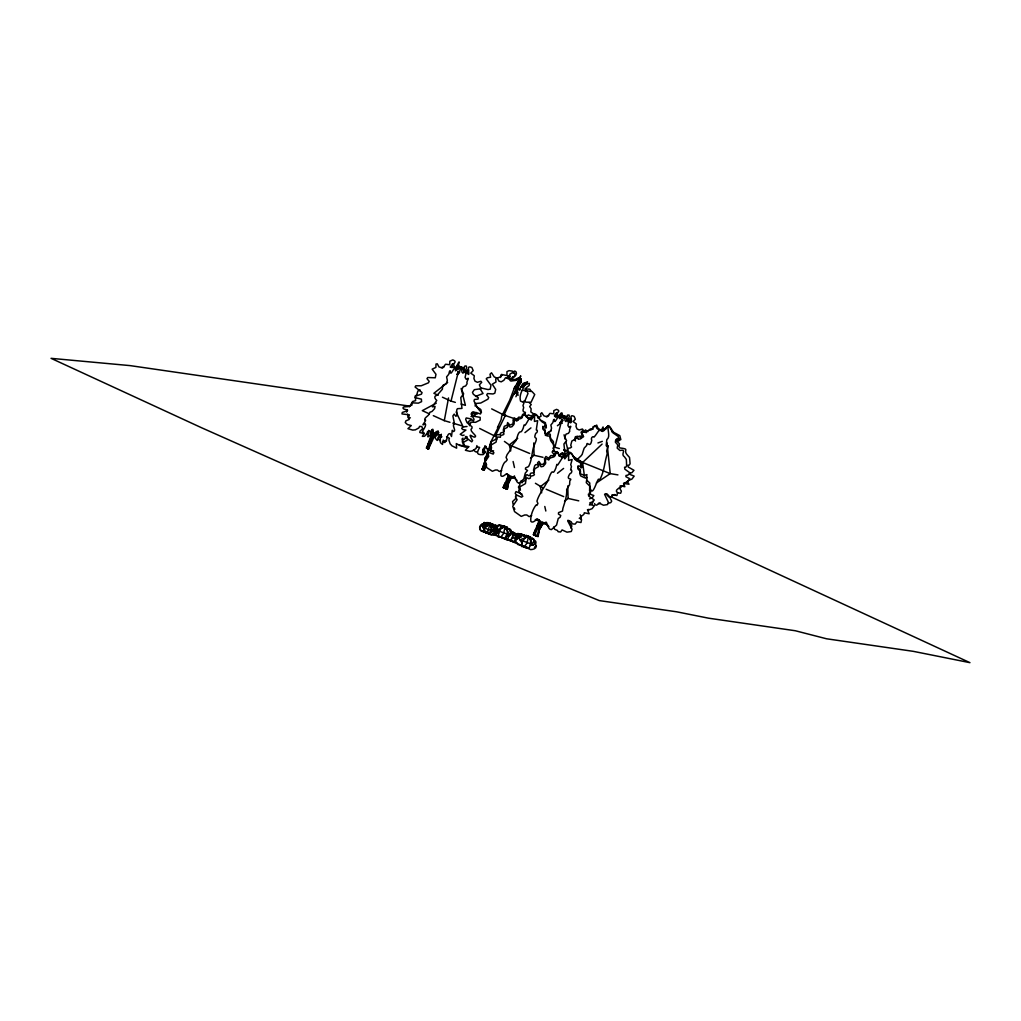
<?xml version="1.0" encoding="UTF-8"?>
<svg xmlns="http://www.w3.org/2000/svg" width="1021" height="1021" viewBox="0 0 1021 1021"><rect width="100%" height="100%" fill="white"/><g stroke="black" fill="none" stroke-linecap="round" stroke-linejoin="round"><path stroke-width="1.5" d="M511.125 531.852C511.725 527.104 504.885 529.069 507.054 528.687M525.573 536.51L524.615 536.421M519.498 537.595C516.23 536.587 514.188 542.355 517.813 544.474L529.159 548.366M528.98 537.518C530.422 535.987 525.305 535.31 528.814 537.033C531.609 536.229 529.414 539.994 530.358 537.825M476.909 445.577L476.565 447.3M503.761 527.232L504.54 525.7L504.629 527.027L507.463 527.576L506.301 527.257L505.421 529.044L507.45 527.321L504.629 527.027L502.83 525.624M484.031 524.296L484.528 523.211L485.217 524.564M497.533 529.261L497.482 528.546L496.627 529.184M512.389 540.76C500.635 540.645 516.613 530.129 511.202 532.426M609.205 427.123L608.503 425.617L605.912 428.322L600.118 430.568L596.94 428.475L595.6 425.757L592.959 426.804C592.984 432.011 587.56 428.399 586.22 432.674L583.463 431.143L581.804 433.619L583.182 435.303L582.774 436.465L580.604 438.877L578.397 439.272L576.24 436.388L575.142 437.103L575.64 438.992L571.849 441.034L570.752 445.258L571.53 447.083C569.68 449.202 567.229 446.815 567.268 450.465L565.698 450.937L564.09 450.031M525.445 391.324L526.109 387.814L529.146 385.491L529.401 383.398L527.13 383.654L522.356 387.112M522.778 535.527C522.458 532.949 518.004 535.54 521.284 534.047C526.428 536.204 519.076 535.515 520.672 534.111M488.344 524.858C489.314 526.517 488.957 520.608 486.864 523.199C484.477 522.19 488.931 522.471 489.34 524.015C489.582 522.675 490.527 524.5 492.199 524.258M512.887 532.4C515.26 533.23 514.15 532.375 511.853 532.464M526.887 546.886L521.705 546.554C520.302 539.228 531.571 534.353 524.143 536.523M538.156 534.672L538.029 536.344L533.409 534.749L539.356 520.097M542.878 426.319L542.764 427.761L545.048 429.803L544.767 431.475M578.001 465.882L577.873 467.503L580.451 469.8L579.902 472.608L580.655 473.948L584.471 475.314L586.96 474.574L586.22 478.415M589.576 494.981L589.602 492.684M456.272 367.483L457.612 365.059M496.551 439.604L497.699 436.988L500.405 437.269C499.563 433.925 505.829 436.082 503.455 432.598L504.451 428.858L507.36 427.378L507.782 424.915L510.066 427.123L511.942 426.701L513.831 424.519L514.214 423.485L513.053 422.056L514.507 419.835L516.83 421.086C517.992 417.359 522.675 420.256 522.675 415.738C526.645 412.344 527.729 424.136 533.638 416.721L535.783 414.169L536.165 415.139M529.529 537.582L530.103 536.778L527.946 536.829L526.313 535.604M432.355 432.164L432.381 431.373M460.765 368.709C463.623 361.14 449.802 378.421 458.11 366.501C461.428 354.274 455.851 370.483 454.051 368.785L451.282 373.035L450.325 372.984L450.197 370.712L449.534 371.248L448.742 374.286L446.598 376.877L447.326 380.386L446.254 383.666L442.693 385.53L442.374 389.243L437.128 395.216C433.261 395.969 434.92 398.892 436.771 400.423L432.394 406.869L435.061 406.46L434.614 408.63L432.036 411.45L429.841 412.305C429.828 415.828 423.996 417.206 424.71 420.052C428.539 418.687 418.801 428.284 425.144 423.562C426.867 425.298 423.473 429.228 422.362 431.692C424.966 433.07 424.136 433.249 422.324 436.375L424.391 436.299A8.181 2.667 -65.5 0 1 425.553 435.457L428.846 430.645C429.841 432.738 424.608 441.212 431.13 433.989C428.769 434.295 433.644 425.974 432.84 430.581C434.78 434.499 427.952 442.884 427.135 448.385L427.85 448.436L434.346 433.261M559.636 417.5C559.853 410.353 565.417 412.318 559.521 417.653C559.049 421.979 566.183 410.71 563.49 418.482M463.802 367.726L462.845 368.224M566.706 416.555L565.825 417.015M493.654 528.789L494.47 527.729L493.117 525.955L494.1 525.164L495.785 525.7L492.862 526.338M518.515 536.331C517.341 538.654 519.14 534.787 516.92 534.838C516.077 532.962 520.429 535.17 520.621 533.983M519.447 536.523L517.711 537.429L519.332 537.301M538.68 532.885L539.382 529.567L542.853 523.505C545.214 523.263 547.052 520.021 546.592 524.603L548.89 526.594M486.621 524.577C490.68 526.594 483.916 521.016 485.651 524.552M518.974 537.531C518.553 531.903 521.093 540.888 521.093 535.604C522.714 535.821 524.169 534.583 525.483 536.599M570.42 453.592L570.024 452.239L564.779 458.901L563.49 456.068L557.836 464.874L556.892 464.351L555.858 468.09C552.119 477.088 553.573 467.478 550.064 475.11L547.894 480.534C544.908 486.838 538.973 494.024 536.931 501.171L537.952 503.506L536.88 505.421L536.076 505.038C533.447 508.062 530.014 516.026 530.869 521.399C533.677 524.603 538.488 515.133 538.731 521.399L540.594 521.297L534.608 535.4L536.484 535.515M488.817 524.615C487.413 524.666 487.796 523.594 491.637 524.015L494.024 527.934M501.49 526.517C501.337 526.619 505.752 524.947 505.765 528.048M457.906 374.528L460.305 369.806M524.615 414.768L525.432 412.395L523.416 411.68L522.982 410.097L523.684 407.583L522.994 405.503L524.079 402.58L520.531 401.125C518.604 394.361 523.518 388.363 525.866 382.837L525.317 382.658C521.616 382.467 519.651 392.472 517.889 388.835L516.907 386.908L521.425 382.045L520.085 379.148L518.655 378.395L515.911 380.374L510.934 381.05L509.913 380.399L510.372 378.6C513.729 379.25 517.43 372.627 512.823 372.423L509.862 374.158L509.556 377.885L505.535 377.732L503.851 380.284L501.247 381.828L499.001 381.178L497.023 377.719L495.696 379.289L495.989 381.994L492.288 384.215L495.683 389.409L494.815 393.213L492.977 393.953L487.502 393.583L486.723 394.936L488.702 397.552L487.936 399.16L480.738 403.027L475.454 403.525L475.135 406.064M508.611 477.088L508.535 475.429M539.509 522.931L539.42 521.055L537.072 520.276L536.906 518.885M449.98 422.311L444.301 420.652L448.525 397.96M612.817 432.508L612.983 431.692L611.643 431.641M515.133 533.626C514.992 534.813 517.277 545.686 509.275 539.815M481.618 525.445L482.41 524.067L483.495 525.649L483.686 523.199L487.4 524.973L488.485 524.041L489.161 525.024L490.859 525.024L490.616 525.675M489.021 525.279C490.271 524.628 489.863 524.934 488.549 524.067M524.871 536.663C524.794 536.995 527.002 534.162 527.449 536.523M433.121 433.325L429.139 442.067M482.32 526.3L489.518 524.871L488.459 529.976L486.277 532.809C495.325 537.097 488.229 523.531 492.773 526.402C491.739 527.04 494.126 527.295 495.083 528.138C495.376 522.088 497.099 530.244 497.597 526.619C497.738 522.688 503.123 526.542 503.544 526.287M490.514 525.521C489.531 525.636 490.552 528.24 491.637 524.015L482.882 527.423L486.277 532.809L493.488 531.392L489.518 524.871M510.347 540.594L512.516 537.748L513.589 532.656L509.594 534.187M519.255 538.399L519.97 539.828L528.406 536.587L527.053 543.07L524.284 546.669M493.692 527.691L493.654 528.24M559.24 456.298L561.614 453.03L564.83 454.345L568.735 451.716L568.544 460.407L572.143 459.527L570.726 464.619L571.441 466.597L570.586 469.979C572.449 469.634 572.168 473.144 569.948 473.731C564.779 481.491 573.674 476.896 569.795 480.878L569.616 484.605L566.668 489.429C567.153 495.53 564.843 502.192 562.903 508.33L562.507 511.087L558.564 512.619L558.436 514.048L560.759 515.49L560.057 517.328L558.232 518.502L556.56 525.075L551.404 529.618C546.694 529.478 549.821 522.318 542.866 523.773L539.394 529.733L538.054 536.65L533.383 534.519L535.476 529.554M589.589 490.986L589.793 482.997L586.616 480.112M576.942 460.892C578.001 457.178 582.506 456.425 582.812 452.252L584.165 448.168L586.718 445.411C586.679 439.757 590.023 449.534 591.746 440.255C590.47 438.264 592.818 435.559 593.954 437.154C596.238 435.176 599.148 428.82 600.82 429.586C601.905 434.576 605.81 428.386 607.865 426.012C607.98 432.24 610.303 437.026 606.819 439.643L606.18 445.654L607.227 446.688L608.337 445.769L606.653 450.886L607.201 453.694C603.998 464.861 604.674 469.698 600.042 479.347L598.383 479.257C596.443 481.848 592.652 496.27 590.495 489.123L589.73 490.22M507.577 529.516C506.122 528.763 507.143 528.38 506.952 528.84M455.34 402.376L451.014 401.1L457.65 374.567M493.526 526.364L493.258 526.44M468.588 370.278L466.24 373.354M601.254 430.415L603.054 426.969L603.551 430.198M485.141 460.701L482.359 469.456M433.389 433.402L427.186 448.168L428.054 448.793M457.765 374.286L459.756 372.091M485.486 460.458L482.55 469.315M560.81 454.243L565.021 454L563.924 443.982L566.566 440.664L564.69 436.886L566.17 434.065L568.429 433.338L569.744 431.245C568.442 429.279 573.317 424.009 568.965 427.263L567.88 425.463L568.697 421.928C565.366 420.052 570.637 417.729 569.054 415.049C565.506 413.556 568.072 420.55 565.94 421.584C563.452 420.601 566.336 414.807 563.35 416.109M519.344 536.536C520.991 531.928 516.128 533.792 515.146 534.455M535.183 546.72L534.379 547.626M471.728 416.453L473.553 412.535L473.004 411.871M469.443 425.693L469.839 424.532L468.345 421.724L471.536 419.325M514.673 393.672L516.703 387.763L518.068 395.421M500.264 536.714C509.262 543.21 506.99 529.912 507.054 528.584M470.094 424.787L470.949 422.158L475.582 422.311L480.164 420.039L480.151 417.372L474.178 416.313L474.918 414.526L477.509 413.76M507.233 484.133L510.002 477.649M515.401 391.873L515.835 390.673L515.388 391.579M487.604 453.605L482.129 469.252M480.495 411.986L481.146 410.225L480.38 409.204L476.399 406.575M516.741 389.448L519.025 383.743M490.514 451.461L491.114 448.844L490.488 450.146M426.587 448.091L431.998 432.904L432.649 430.135L431.985 430.058M486.098 464.734L483.839 470.056L482.32 469.175M496.665 528.482L495.912 528.444M507.424 529.248C510.13 527.015 510.794 533.307 511.904 531.967C514.903 532.413 509.747 534.608 510.934 532.12M485.932 462.755L483.367 469.634M493.602 529.069C496.142 528.98 496.704 535.885 491.42 535.042L481.146 530.486C477.024 527.87 482.448 521.808 483.124 524.947C482.129 523.441 487.476 524.207 485.307 523.237M514.852 533.447C513.959 532.911 512.976 531.431 513.971 533.524M458.888 369.232L459.335 368.134M515.12 392.575L514.686 393.583M500.469 526.287C500.226 524.526 497.776 526.428 497.15 525.611C497.699 529.95 495.172 521.68 495.185 526.377M562.188 417.959L562.597 416.938M493.488 527.321L493.449 526.364L492.007 526.44L493.488 524.768L489.978 523.033M511.929 531.673L511.661 532.426M525.356 536.727L524.59 534.889L523.569 535.566M526.3 535.336L526.466 536.561M488.255 524.96C488.753 524.59 479.436 531.558 486.966 532.898M490.374 524.105L489.799 524.934M521.221 535.744C521.221 533.881 521.922 534.583 523.122 534.876M514.469 393.57L515.095 392.243M517.992 386.423L520.493 382.901M427.927 448.704C431.921 443.101 431.896 432.445 438.137 430.951L438.315 431.551C439.375 436.478 432.457 435.457 436.299 439.489C439.081 443.599 437.422 433.21 440.689 435.393L440.051 441.251A8.181 3.535 -71 0 1 440.523 442.757L442.501 444.454L443.254 440.128L444.722 441.57L446.292 441.276C447.083 438.52 447.249 433.185 450.133 433.568L451.512 436.529L452.265 430.3L453.439 431.551C456.961 430.977 451.244 425.298 454.409 423.434L452.877 415.93L454.192 414.118L455.787 416.223C458.863 416.504 455.277 410.161 457.395 408.681L461.964 408.413L460.777 397.526L463.649 393.915L461.62 389.818L463.215 386.755L465.678 385.951L467.095 383.679C465.755 381.599 471.077 375.907 466.265 379.353L465.078 377.4L465.972 373.558C462.347 371.529 468.077 369.002 466.367 366.08C462.5 364.459 465.282 372.065 462.972 373.188C460.267 372.116 463.406 365.812 460.165 367.241M488.383 450.465L490.807 442.042L498.427 426.982L498.631 426.216L497.469 427.646L501.081 419.759L501.758 416.096L509.67 400.309L514.992 386.308L514.405 388.542L520.748 375.856L517.315 383.934L520.238 378.906L516.626 388.516L521.195 378.689L519.383 382.964M505.038 482.984L503.174 487.413L507.322 489.301L508.522 483.15L510.985 478.173L512.874 477.407L514.89 477.994M538.565 529.133L539.879 526.045M428.475 448.844L436.133 432.623L436.758 431.781L438.839 432.687M521.374 535.693C521.31 533.294 525.955 535.948 522.816 535.259M518.17 387.891L519.485 384.202L516.792 387.431L519.829 390.175M428.59 443.165L426.714 448.04L428.782 448.985M490.667 524.36L493.5 524.424L492.62 524.82M485.345 458.493L484.886 459.59L485.562 459.003M488.217 456.183L488.549 455.404M487.234 456.744L488.446 454.141M484.809 447.555L484.209 450.491L485.651 452.099L483.826 453.579M614.961 494.572L611.694 495.121M491.663 408.885L503.991 415.075L516.703 387.763M485.23 467.324L484.005 469.941L482.065 469.366M487.987 454.319L486.379 457.663A9.087 0.664 -67.3 0 0 486.251 457.842M506.62 479.576L508.815 475.224M537.263 525.726L539.726 520.838L538.999 519.919L535.285 519.549M593.814 426.944L596.698 425.093L597.808 427.939L600.616 430.262L605.912 428.322C610.201 421.392 611.426 432.891 615.433 433.236L619.798 435.635L620.832 439.566C619.096 441.366 620.028 436.797 617.143 438.8L616.773 441.302L619.505 443.714L618.994 446.56L619.798 447.938C630.633 449.227 622.504 449.648 627.277 454.945L629.51 457.434L629.778 459.999L630.085 463.776L629.14 465.18L627.902 465.18L628.285 467.056L633.964 470.311L631.884 472.697L629.791 473.144L629.766 474.344L634.169 476.131L631.948 479.066L627.443 480.98M496.602 439.387L496.091 442.08L490.961 445.105C492.518 447.198 489.008 447.555 490.476 449.253L493.883 452.66L493.22 454.077L487.489 451.971L487.719 449.176L492.39 451.499L493.577 450.81M562.852 452.724L562.711 455.124M522.344 390.29L526.581 390.66L528.01 393.455L524.96 400.691L523.173 401.687M485.702 457.702L487.719 451.831M485.46 467.529L484.209 470.119L481.746 469.086M505.586 414.947L495.134 436.235L479.679 428.475M583.872 432.355L585.454 429.918L587.905 431.628M505.689 527.283C503.57 526.313 498.861 527.934 498.171 536.995L502.153 537.25M406.562 412.076L407.532 410.2M506.927 378.089L508.484 375.613L510.092 376.455M525.649 390.826L532.043 391.541L534.736 394.54L531.06 402.248L525.841 402.159L524.424 401.011M562.788 419.682L561.129 422.592L562.15 423.243M512.312 377.208L512.108 379.595L516.639 379.85M530.141 538.578C529.516 537.671 528.406 539.126 529.286 536.816C527.755 534.774 527.244 538.731 526.9 536.561M452.418 363.808L451.997 367.662M556.228 412.956L555.922 417.27M553.676 527.04L554.697 529.312L557.44 530.448L558.13 531.724L560.606 532.005L562.086 529.925L566.961 532.158L571.262 531.533L572.092 529.299L567.855 521.195L569.042 520.57L571.224 521.859L572.309 523.888L575.193 524.105L576.929 521.833L580.975 522.522L581.587 519.651C577.107 516.741 585.224 515.35 584.28 512.772L589.155 513.767L587.7 510.372L592.091 508.688L594.26 505.816L590.317 504.336L589.832 502.855L592.665 501.783L594.145 499.843L588.709 496.142L588.377 494.19L589.564 494.266L590.495 492.901L590.266 488.995L590.036 486.353L586.258 482.639L587.164 477.292L584.65 477.815L580.809 476.003L580.043 474.535L580.579 471.651L577.975 469.009L578.371 466.457C581.268 464.632 580.17 469.226 581.919 467.478L580.975 463.381L576.801 460.65C572.743 459.909 572.194 447.913 567.625 455.098L562.099 457.472L559.087 455.506L557.849 452.877L555.309 453.988C555.309 459.067 550.038 455.813 548.736 459.999L546.12 458.595L544.499 461.084L545.788 462.704L545.367 463.866L543.249 466.316L541.13 466.776L539.114 464.006L538.054 464.746L538.488 466.597L534.825 468.741L533.702 472.94L534.417 474.714C532.63 476.82 530.256 474.65 530.282 478.185L528.763 478.709L527.232 477.866L526.185 478.658L525.432 483.597L519.676 486.979C521.425 489.34 517.468 489.735 519.127 491.65L522.816 496.308L521.489 497.189L516.971 495.223L515.796 496.04L515.452 496.985L517.111 499.741L512.733 506.25L514.546 511.61L521.272 516.396L524.654 514.992L526.823 514.98L529.146 516.639L531.673 515.592M412.063 404.992L409.498 405.72L409.395 406.792M541.053 523.556L541.526 522.79M560.019 422.988L561.435 422.235L561.729 420.001M530.499 538.475C530.524 539.713 532.069 555.054 521.565 544.716M514.137 533.626C514.469 534.787 514.903 531.214 515.86 534.8M529.108 537.825L530.754 537.097L529.784 537.608M508.803 475.071L503.187 487.617L507.297 489.033L508.509 483.01L510.679 478.913M520.633 387.444L523.148 384.164L527.461 381.688L526.619 384.355M589.551 498.861L592.371 497.546L593.839 495.542L590.904 494.496L589.411 492.773M526.351 417.027L528.291 414.883L531.15 416.045L534.634 413.709L534.455 421.443L537.659 420.665L536.28 429.969C537.939 429.662 537.684 432.776 535.719 433.3C532.822 440.562 538.041 435.329 535.757 441.634L533.753 446.432C531.864 452.15 531.826 461.096 528.508 466.61L525.573 467.912L525.47 469.188L527.538 470.477L525.279 473.144L523.799 479.002L519.217 483.048C515.018 482.907 517.787 476.552 511.61 477.841L510.998 478.364M442.221 368.198L444.25 366.641M546.848 417.002L548.724 415.573M420.014 389.818L419.605 390.392C416.453 389.716 418.24 395.408 415.19 395.995L415.624 400.615L412.471 401.572L412.076 403.895M514.75 534.57L515.439 534.315M500.826 537.11L503.659 533.421L505.038 526.798L500.354 527.717M574.542 439.387L575.499 438.188L577.669 437.958L577.388 436.286M605.657 429.152C609.575 421.137 610.903 432.585 614.438 433.848L618.305 436.554L619.109 440.625C617.399 442.399 618.598 437.818 615.778 439.63L615.344 442.182L617.743 444.799L617.195 448.142L619.913 450.503C627.443 448.832 620.155 454.319 624.38 456.719L626.32 459.386L626.473 462.028L626.6 465.921L625.694 467.286L624.571 467.222L624.839 469.162L629.88 472.812L627.902 475.135L625.988 475.467L625.924 476.705L629.855 478.772L627.736 481.644L623.563 483.354L624.852 486.736L620.27 485.766C621.113 488.357 613.404 489.723 617.577 492.645L616.926 495.517L613.136 494.866L611.451 497.138L608.733 496.933L605.734 493.666L604.585 494.292L608.401 502.345L607.559 504.565L603.488 505.229L598.944 503.034L596.749 505.178L595.166 504.846L594.554 503.583M537.595 417.883L541.015 416.274L540.594 413.913L541.781 412.675L543.836 415.802L546.005 416.542L548.417 415.419L549.898 413.352L553.739 413.799L553.841 410.621L556.573 409.357C563.107 411.552 553.025 413.901 554.633 416.428L559.916 416.44L562.431 414.96L564.511 416.645M523.314 535.54L524.194 535.489M491.382 534.455L481.185 531.086C477.598 528.316 481.223 525.866 482.474 524.424M516.039 498.274L512.58 501.553L513.142 504.374M510.053 530.933L510.041 530.078M589.257 429.841L590.444 428.871L593.124 429.101M493.449 534.277L494.828 534.277M482.474 452.877L483.278 451.716L482.627 450.44M552.935 448.359L553.765 447.096L553.369 441.544L551.506 439.426C548.086 437.715 553.254 432.087 547.205 434.499L544.755 432.84M571.02 528.202L571.862 525.981L568.021 520.212M600.386 503.085L598.868 503.876M520.225 389.001L518.477 389.409L516.805 387.444L520.646 381.931L519.804 378.523L518.438 378.255M467.159 436.822C464.721 438.035 469.239 438.724 467.095 440.293L463.84 442.029L463.164 443.931L465.155 445.896L468.843 446.611L465.372 450.261L470.094 451.397A9.087 6.828 -60.1 0 1 472.366 450.95L475.939 448.564L476.871 446.739L479.615 447.415C477.19 452.022 475.39 455.06 483.099 454.639L484.579 452.865L484.133 451.767L482.665 451.588L482.767 449.546L485.141 446.598L486.034 446.407L486.8 448.742L489.263 449.636M461.9 439.196L462.998 438.149M583.667 436.618L581.217 438.124L579.456 436.503M602.096 444.084L582.608 462.475L584.433 476.143M462.398 442.489L463.292 441.672L462.373 441.225M516.422 393.417L517.698 392.332L515.911 396.748M493.347 533.677L495.785 532.349L494.585 530.027L495.389 528.674L493.768 529.389L494.458 528.559M622.3 485.626L619.875 488.6L621.393 491.178L620.653 493.245L617.424 492.811M568.365 422.247L570.765 420.18L571.007 418.482L567.025 420.269M530.716 538.68L532.503 538.054L531.826 538.578M530.512 458.148L534.06 455.289L543.019 457.306M564.549 501.298L568.084 498.439L578.767 500.839M447.645 382.454L433.874 393.302L438.162 395.255M517.724 438.303L509.313 444.926L510.691 450.95M524.934 432.623L530.946 427.888M546.465 434.346L551.327 430.517M557.402 425.731L561.052 422.86L554.939 447.275L559.355 448.564M548.877 480.023L540.288 486.787L541.679 492.849M557.466 473.259L563.605 468.422M441.902 436.72L440.983 437.435L438.877 436.643L438.239 437.422L438.417 439.043L440.485 440.102M534.672 541.27C530.882 544.244 538.603 540.76 534.978 544.27C538.348 547.958 533.715 549.502 530.703 549.617L517.762 543.708M515.426 534.545L516.588 534.468M505.204 538.258L515.401 542.917L517.149 542.725M589.411 504.987L591.772 504.246L593.571 500.686M596.353 482.984L610.226 473.616L617.935 474.893M512.836 372.04L514.788 371.019C518.094 371.746 515.975 377.387 512.899 376.864M506.901 529.223L507.309 528.661L507.552 529.389M426.536 434.295L427.965 432.751L427.442 431.692M483.928 524.296L484.235 522.42L484.847 523.135M491.075 526.67L493.437 525.19L491.943 525.751L492.518 524.36L489.991 523.237M475.531 396.429L483.048 393.506L480.432 389.346L481.261 388.018L488.038 389.563L490.233 389.141L490.948 385.198L486.264 378.855L487.285 377.783L490.616 377.221L490.003 374.235L491.497 372.793L494.253 376.953L497.087 378.127L500.15 376.991L501.987 374.567L506.952 375.575L506.978 371.606L509.058 370.649L512.542 371.134L513.282 373.124M464.147 371.759L468.486 369.806M588.849 509.402L587.407 509.747M468.626 446.79L468.039 447.121A9.087 8.998 54.4 0 0 465.282 447.121L459.361 444.914M436.261 403.167L422.324 410.646L429.19 413.773M530.41 539.165L533.664 538.718L532.605 538.846M623.908 485.013L623.933 483.533L629 484.196L627.264 481.746M493.615 528.368L494.611 528.393M464.147 435.112L462.513 435.52L460.216 434.308L465.921 430.058L462.896 429.56C459.08 427.608 465.448 426.344 467.005 426.523M491.139 526.236L491.395 525.483L489.812 525.088M495.951 527.934C495.951 526.517 495.798 525.56 496.129 527.525M492.658 534.43L494.777 533.575M498.605 533.613L496.397 530.116L505.038 526.798L510.194 535.259L505.51 536.191M519.663 535.91L522.318 534.889L519.434 535.451M517.175 537.046C519.485 537.748 519.166 532.554 519.268 535.604M508.841 376.213L507.539 377.757L508.19 378.97L515.018 379.582L518.209 378.012L520.085 379.148L521.004 381.675M597.949 442.948L602.313 441.353M456.783 374.311L458.072 373.89L458.391 371.465M608.312 503.264L610.724 502.638L611.694 501.222L609.499 496.806M465.499 436.618L466.15 436.452M470.975 416.594L474.727 415.202L475.288 413.684L474.446 412.305M562.979 420.575L561.205 422.145L561.601 423.166M530.384 545.469L533.434 544.869L528.406 536.587M459.641 367.101L462.692 367.394L463.598 370.47L468.677 374.49C469.711 372.461 465.755 364.523 471.906 367.547L473.182 370.61L470.783 373.15L474.318 375.754L473.923 378.485L475.033 381.203L477.42 382.288L480.878 381.267L481.708 382.313L479.385 384.828L480.955 388.695L474.344 389.677L472.455 392.396L473.412 394.336L478.326 397.782L478.007 399.147L474.471 399.466L473.974 400.998C476.258 405.12 477.573 409.281 481.465 412.088L480.432 413.977L476.105 412.484L471.842 412.484L471.128 414.016L474.063 419.35L473.412 420.971L470.26 418.75L466.24 417.959L465.665 419.299L467.018 422.617L471.983 426.791L472.034 428.08C468.55 430.083 474.497 433.861 475.607 435.98C474.893 440.536 465.972 429.126 472.583 440.574L471.74 441.838L465.474 437.294C464.938 439.821 463.508 439.017 462.296 440.753L463.815 444.033L463.049 445.679L459.935 445.577L456.298 443.561L456.629 448.168L451.805 445.73A8.181 7.67 -86.3 0 0 450.197 443.931L448.87 440.025L449.38 438.264L446.547 436.848M562.877 415.994L565.672 416.249L566.515 419.082L570.56 422.809C573.547 422.12 567.689 413.314 574.159 416.389L575.334 419.223L573.126 421.558L576.38 423.945L576.01 426.459L577.031 428.96L579.226 429.969L582.404 429.024L583.182 429.981L581.038 432.291L582.481 435.852L576.406 436.758L574.593 439.489L575.538 441.046M511.942 531.877L512.465 532.566M535.412 546.58L536.357 546.082L534.838 543.134L535.859 541.411L533.83 542.215L534.749 541.002L533.179 539.228L534.876 541.053M501.656 470.566L499.397 471.498L497.329 470.017L495.402 470.03L492.39 471.268L486.851 467.682L484.796 462.245L488.689 456.451L487.208 454L487.949 452.405L487.732 455.136L484.656 458.072L485.154 460.573M524.845 388.899L529.937 389.205L531.06 391.273M521.999 494.113L516.026 491.573L515.197 493.347L516.728 495.67M477.445 451.984L475.48 451.754L473.502 449.929M518.681 536.165C518.451 536.012 516.09 532.196 516.294 534.825M457.114 374.26L458.212 373.086L457.842 371.325M505.931 488.293L504.259 488.191L509.581 475.646L507.935 475.722C507.705 470.158 503.43 478.581 500.928 475.735C500.124 472.034 503.493 461.632 505.778 461.632L507.233 459.795L506.071 457.344L507.118 454.587L510.538 449.802L511.789 445.73L516.052 440.574L518.004 434.538C520.697 428.986 520.314 435.086 523.173 428.284L524.092 424.966L524.934 425.425C527.359 423.039 529.848 414.73 531.111 420.103C536.74 410.021 537.212 417.142 541.806 421.66L545.52 424.098L546.363 427.735C544.806 429.292 545.776 425.195 543.21 426.829L542.853 429.101L545.176 431.462L545.367 435.329C554.492 436.975 547.754 437.218 551.697 442.144L553.586 444.543L553.995 450.363L552.093 451.958L554.607 455.302M410.404 417.844L407.966 417.615L407.66 414.092M544.755 425.259L545.712 426.701L545.418 422.694L541.743 420.716C538.386 420.435 537.199 410.787 533.638 416.67L528.687 418.355L524.386 413.556L522.586 414.526L521.578 417.27L518.694 417.155L516.715 419.503L514.367 417.959L512.925 420.116L514.086 421.737L512.823 423.932L509.926 425.093L507.603 422.566L507.195 425.081L504.272 426.331L503.276 430.135C505.714 433.887 499.371 431.168 500.213 434.678L496.551 434.742L495.887 439.247L490.731 441.876C492.326 444.161 488.765 444.301 490.259 446.151L491.688 447.925M428.501 430.454L432.151 432.508M409.408 406.09L130.05 365.607L51.05 358.333L201.507 427.722L480.495 551.723L599.238 600.578L676.629 611.796L708.523 618.177L795.321 630.748L826.538 638.776L913.336 651.347L969.95 662.667L611.132 496.819M424.417 433.67L419.81 432.521L420.027 431.143L422.681 428.705L421.839 426.599L419.631 426.357L418.776 427.978L415.202 429.918A8.181 7.313 -54.2 0 0 412.867 430.135L407.915 428.68L411.31 425.553L407.456 424.57L405.273 422.554L405.873 420.843L409.153 419.491C409.498 417.436 408.017 416.989 409.37 414.832L401.993 413.926L402.287 412.433C414.705 408.604 400.73 410.85 403.384 407.073C405.631 406.281 412.254 407.507 411.221 403.742L412.139 402.848L418.38 403.155L421.571 401.649L421.405 399.16L415.164 397.654L415.828 396.046L421.469 394.144L422.043 392.549L415.088 387.023L415.777 385.785L421.226 385.785L428.475 382.786L429.177 381.344L426.995 378.727L427.722 377.515L435.278 377.796L435.967 374.311L432.164 369.168L435.878 367.407L436.018 364.025L437.307 363.821L438.941 366.896L441.314 367.7L443.931 366.475L445.526 364.229L449.712 364.714L449.827 361.268L452.788 359.89C459.093 361.919 450.835 364.918 450.223 367.101L456.425 367.598L459.156 365.977L461.428 367.815M512.644 532.681C512.453 536.408 513.474 540.492 507.399 540.135L495.453 534.685M579.226 518.323L580.694 518.604L581.332 517.085L580.119 514.737M496.397 533.549L497.903 532.643L497.329 531.06M510.194 535.259L496.397 530.116M493.488 531.392L482.882 527.423M512.516 537.748L515.031 538.463M533.434 544.869L519.97 539.828L522.127 543.249M461.096 404.061L465.423 405.337L461.147 388.414M563.771 449.865L566.719 450.733M452.826 423.153L462.768 426.076L456.119 411.961M546.554 523.952L543.568 523.326C540.441 516.6 538.629 535.259 536.28 536.063L534.315 534.647M509.926 530.831L510.691 531.482M503.991 415.075L518.413 420.014M426.268 447.977L428.322 448.678L434.053 433.708L438.354 434.091M507.258 539.356L494.202 534.864L492.684 533.498M505.242 538.858L515.299 542.317M559.942 422.362L561.154 422.605L561.473 420.231M439.17 434.716L441.225 435.291L441.327 434.219M529.682 453.464L509.313 444.926L504.412 441.404M543.21 488.012L535.4 483.278M546.146 489.238L563.694 496.602M516.971 480.342L514.929 478.581L514.456 475.939L513.04 477.432L510.666 476.067L505.752 488.778L503.991 487.515M442.438 397.207L451.014 401.1M433.312 415.649L444.301 420.652M609.192 496.244L607.061 493.909M442.399 441.672L444.811 442.527L445.564 440.345M486.315 448.13L484.873 445.794M520.493 490.169L518.872 488.166C517.2 486.085 521.195 485.932 519.408 483.367L525.202 480.419L525.943 475.352L527.002 474.637L528.546 475.671L530.065 475.276C530.078 471.574 532.337 474.114 534.238 472.085L533.498 470.171L534.621 465.895L535.617 464.708L537.914 464.491L537.569 462.819L538.935 461.403L540.977 464.504L543.095 464.236L545.227 461.9L545.648 460.726L544.346 458.914L545.967 456.489L548.609 458.225L550.83 455.583L554.071 455.723L555.207 452.622L557.224 451.55L559.01 454.6L562.061 456.936L567.625 455.034C571.658 448.41 572.96 459.259 576.725 459.59L580.86 461.811L581.779 464.925L581.191 466.316L580.515 464.734M572.602 456.055L582.608 462.475L610.226 473.616L607.01 442.833M529.184 402.644L531.239 404.533L529.682 406.575L531.137 408.783L530.831 411.948L535.093 414.883M507.999 474.944L506.378 474.101M553.037 450.248L556.981 452.724M547.116 524.449L547.639 525.088M493.411 533.166L494.138 534.085M514.839 509.313L514.125 507.731M486.66 464.976L486.022 463.56M513.589 532.656L517.545 539.177M502.345 375.383L501.617 374.426L501.005 375.001L500.609 377.489M557.198 413.109L558.359 416.81M453.464 363.961L454.741 367.994M521.233 480.751L522.127 482.767M500.788 526.351C500.839 523.888 502.753 528.84 502.855 525.892M547.179 435.673L547.282 432.942L550.651 431.015L551.544 428.207L550.868 424.991L552.846 422.605L553.573 419.81L554.186 419.312L554.301 421.392L555.194 421.456L557.734 417.538C560.184 418.814 560.401 411.489 561.052 415.1M564.051 434.78L565.187 439.247M565.94 442.221L568.199 451.167M544.793 506.48L545.827 511.023M513.104 461.505L514.482 467.529M567.778 485.894L568.084 498.439M533.753 442.961L534.06 455.289M514.533 534.123L514.558 534.123M520.34 535.093L520.697 536.816L520.34 535.093"/></g></svg>
